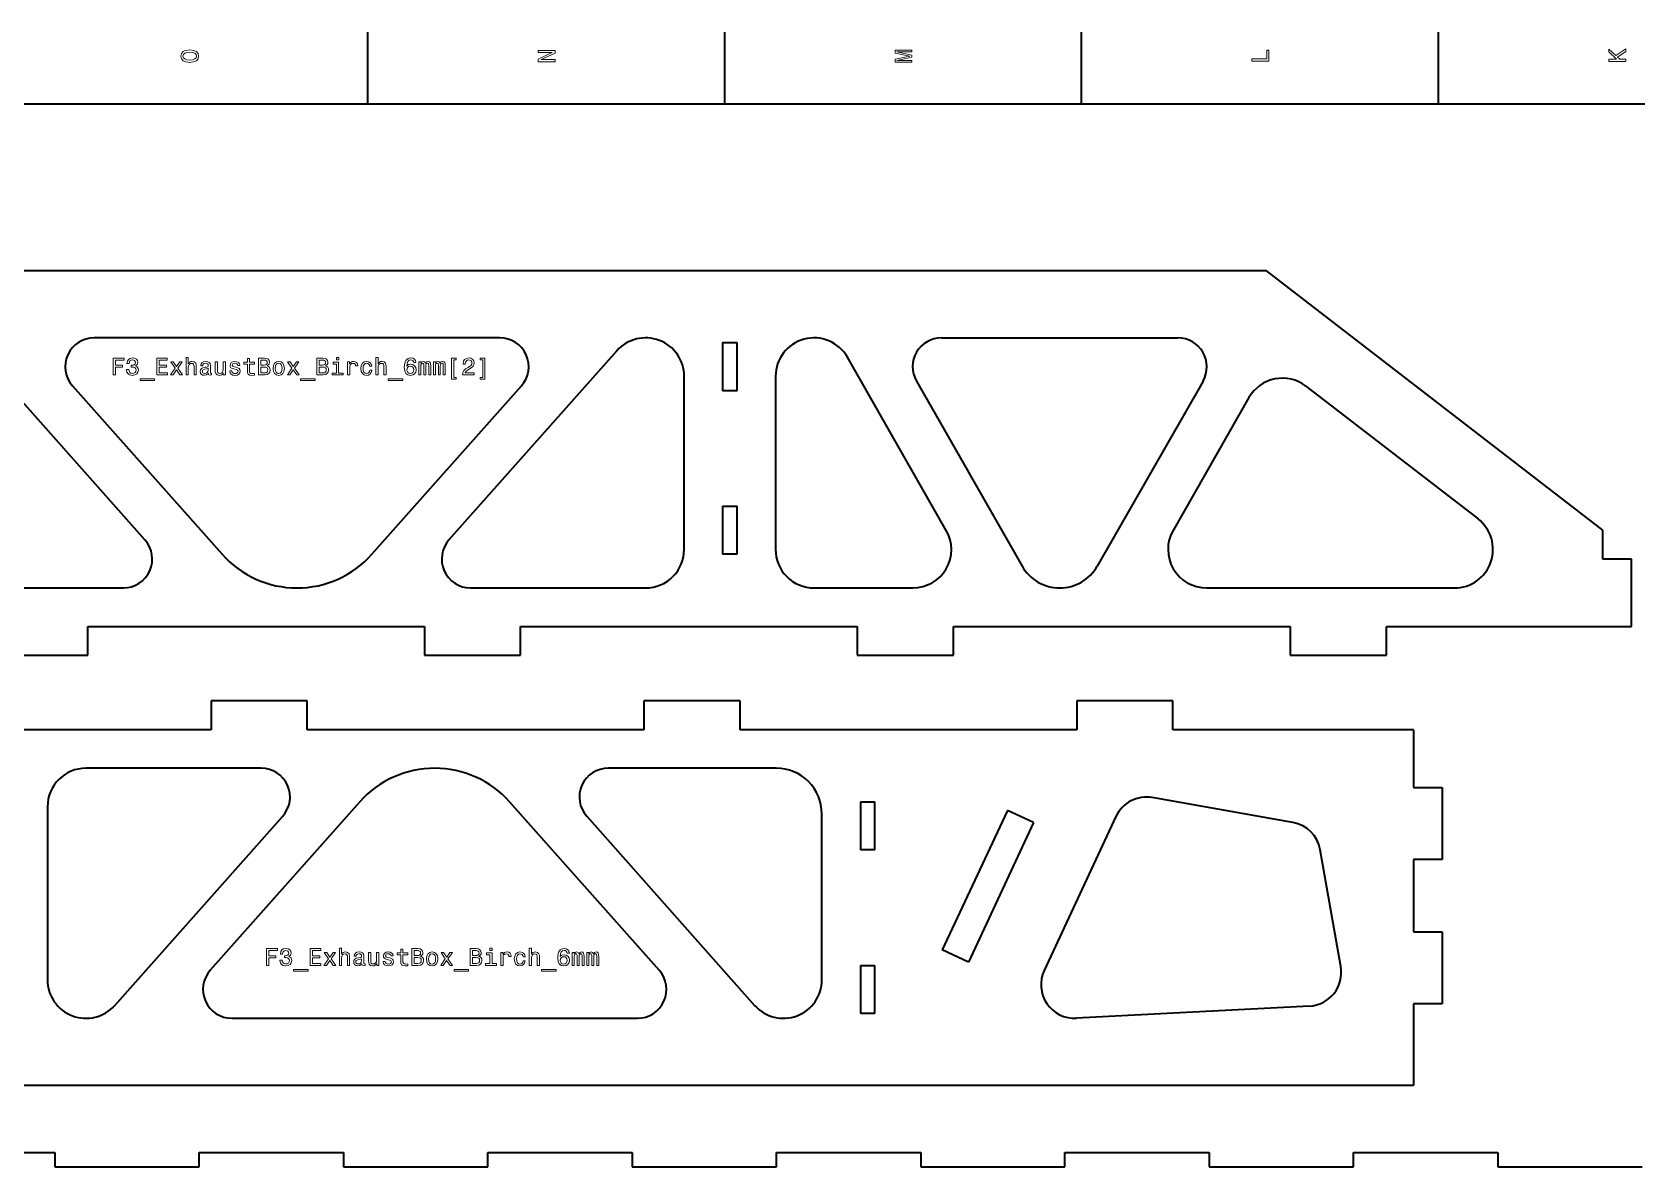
# Model space of a CAD drawing. Extents: x 0 to 1400, y 0 to 600.
# Drawn here: x 259.2 to 592.9, y 359 to 595 of the extents above; entities that cross this region are included whole.
import ezdxf

# ---------------------------------------------------------------- set-up
doc = ezdxf.new("R2010")
doc.units = 0

msp = doc.modelspace()

# ---------------------------------------------------------------- linework, layer by layer
at = {"color": 7, "lineweight": 35}
for p, q in [((329, 580), (329, 595)), ((403.200012, 580), (403.200012, 595)), ((477.399994, 580), (477.399994, 595)), ((551.599976, 580), (551.599976, 595)), ((1380, 580), (20, 580)), ((110.770271, 545.422302), (515.770264, 545.422302)), ((585.770264, 491.422302), (515.770264, 545.422302)), ((356.450928, 531.422302), (272.08963, 531.422302)), ((448.266327, 531.422302), (497.438385, 531.422302)), ((282.671692, 489.406006), (247.752472, 528.733887)), ((380.788055, 528.733887), (345.868835, 489.406006)), ((402.770264, 530.422302), (405.770264, 530.422302)), ((402.770264, 530.422302), (402.770264, 520.422302)), ((405.770264, 520.422302), (405.770264, 530.422302)), ((449.277283, 491.389771), (428.717133, 527.389771)), ((267.602966, 521.438599), (298.693909, 486.422302)), ((329.846649, 486.422302), (360.937592, 521.438599)), ((394.770264, 487.422302), (394.770264, 523.422302)), ((413.770264, 523.422302), (413.770264, 487.422302)), ((443.056152, 522.446716), (465.037109, 483.958893)), ((502.64856, 522.446716), (480.667603, 483.958893)), ((524.030396, 521.368591), (559.82373, 493.756561)), ((405.770264, 520.422302), (402.770264, 520.422302)), ((512.197083, 519.00177), (496.427429, 491.389771)), ((402.770264, 496.422302), (405.770264, 496.422302)), ((402.770264, 496.422302), (402.770264, 486.422302)), ((405.770264, 486.422302), (405.770264, 496.422302)), ((585.770264, 485.422302), (585.770264, 491.422302)), ((405.770264, 486.422302), (402.770264, 486.422302)), ((591.770264, 485.422302), (585.770264, 485.422302)), ((591.770264, 471.422302), (591.770264, 485.422302)), ((243.270264, 479.422302), (278.185028, 479.422302)), ((350.355499, 479.422302), (386.770264, 479.422302)), ((421.770264, 479.422302), (442.330383, 479.422302)), ((503.374329, 479.422302), (554.937317, 479.422302)), ((270.770264, 465.422302), (270.770264, 471.422302)), ((270.770264, 471.422302), (340.770264, 471.422302)), ((340.770264, 471.422302), (340.770264, 465.422302)), ((360.770264, 465.422302), (360.770264, 471.422302)), ((360.770264, 471.422302), (430.770264, 471.422302)), ((430.770264, 471.422302), (430.770264, 465.422302)), ((450.770264, 465.422302), (450.770264, 471.422302)), ((450.770264, 471.422302), (520.770264, 471.422302)), ((520.770264, 471.422302), (520.770264, 465.422302)), ((540.770264, 465.422302), (540.770264, 471.422302)), ((540.770264, 471.422302), (591.770264, 471.422302)), ((250.770264, 465.422302), (270.770264, 465.422302)), ((340.770264, 465.422302), (360.770264, 465.422302)), ((430.770264, 465.422302), (450.770264, 465.422302)), ((520.770264, 465.422302), (540.770264, 465.422302)), ((316.406372, 455.928772), (296.406372, 455.928772)), ((296.406372, 455.928772), (296.406372, 449.928772)), ((316.406372, 449.928772), (316.406372, 455.928772)), ((406.406372, 455.928772), (386.406372, 455.928772)), ((386.406372, 455.928772), (386.406372, 449.928772)), ((406.406372, 449.928772), (406.406372, 455.928772)), ((496.406372, 455.928772), (476.406372, 455.928772)), ((476.406372, 455.928772), (476.406372, 449.928772)), ((496.406372, 449.928772), (496.406372, 455.928772)), ((296.406372, 449.928772), (226.406372, 449.928772)), ((386.406372, 449.928772), (316.406372, 449.928772)), ((476.406372, 449.928772), (406.406372, 449.928772)), ((546.406372, 449.928772), (496.406372, 449.928772)), ((546.406372, 449.928772), (546.406372, 437.928772)), ((306.821136, 441.928772), (270.406372, 441.928772)), ((413.906372, 441.928772), (378.991608, 441.928772)), ((546.406372, 437.928772), (552.406372, 437.928772)), ((552.406372, 437.928772), (552.406372, 422.928772)), ((262.406372, 433.928772), (262.406372, 397.928772)), ((327.330017, 434.928772), (296.239044, 399.912476)), ((389.573669, 399.912476), (358.482727, 434.928772)), ((431.406372, 434.928772), (431.406372, 424.928772)), ((431.406372, 434.928772), (434.406372, 434.928772)), ((434.406372, 424.928772), (434.406372, 434.928772)), ((521.335938, 430.667999), (492.10376, 435.822418)), ((276.38858, 392.617157), (311.3078, 431.945068)), ((374.504944, 431.945068), (409.424164, 392.617157)), ((423.406372, 397.928772), (423.406372, 432.428772)), ((461.967651, 433.162079), (448.443878, 404.160217)), ((467.405518, 430.626373), (453.881714, 401.624512)), ((467.405518, 430.626373), (461.967651, 433.162079)), ((484.544067, 431.887085), (469.622223, 399.887085)), ((434.406372, 424.928772), (431.406372, 424.928772)), ((531.300049, 400.682953), (527.014038, 424.989899)), ((546.406372, 422.928772), (546.406372, 407.928772)), ((552.406372, 422.928772), (546.406372, 422.928772)), ((546.406372, 407.928772), (552.406372, 407.928772)), ((552.406372, 407.928772), (552.406372, 392.928772)), ((453.881714, 401.624512), (448.443878, 404.160217)), ((431.406372, 400.928772), (431.406372, 390.928772)), ((431.406372, 400.928772), (434.406372, 400.928772)), ((434.406372, 390.928772), (434.406372, 400.928772)), ((434.406372, 390.928772), (431.406372, 390.928772)), ((524.772705, 392.47699), (476.332733, 389.938354)), ((546.406372, 392.928772), (546.406372, 375.928772)), ((552.406372, 392.928772), (546.406372, 392.928772)), ((300.725708, 389.928772), (385.087036, 389.928772)), ((546.406372, 375.928772), (141.406372, 375.928772)), ((233.951096, 362.027924), (263.951111, 362.027924)), ((263.951111, 362.027924), (263.951111, 359.027924)), ((293.951111, 362.027924), (323.951111, 362.027924)), ((293.951111, 359.027924), (293.951111, 362.027924)), ((323.951111, 362.027924), (323.951111, 359.027924)), ((353.951111, 362.027924), (383.951111, 362.027924)), ((353.951111, 359.027924), (353.951111, 362.027924)), ((383.951111, 362.027924), (383.951111, 359.027924)), ((413.951111, 362.027924), (443.951111, 362.027924)), ((413.951111, 359.027924), (413.951111, 362.027924)), ((443.951111, 362.027924), (443.951111, 359.027924)), ((473.951111, 362.027924), (503.951111, 362.027924)), ((473.951111, 359.027924), (473.951111, 362.027924)), ((503.951111, 362.027924), (503.951111, 359.027924)), ((533.951111, 362.027924), (563.951111, 362.027924)), ((533.951111, 359.027924), (533.951111, 362.027924)), ((563.951111, 362.027924), (563.951111, 359.027924)), ((263.951111, 359.027924), (293.951111, 359.027924)), ((323.951111, 359.027924), (353.951111, 359.027924)), ((383.951111, 359.027924), (413.951111, 359.027924)), ((443.951111, 359.027924), (473.951111, 359.027924)), ((503.951111, 359.027924), (533.951111, 359.027924)), ((563.951111, 359.027924), (593.951111, 359.027924))]:
    msp.add_line(p, q, dxfattribs=at)
at = {"color": 7, "lineweight": 13}
for points in [[(291.983215, 588.703918), (292.769958, 588.794678), (293.349945, 589.056946), (293.708008, 589.465454), (293.829041, 590), (293.708008, 590.529541), (293.349945, 590.943115), (292.769958, 591.200317), (291.983215, 591.296143), (291.201508, 591.200317), (290.883789, 591.089355), (290.621552, 590.943115), (290.263489, 590.529541), (290.172699, 590.277405), (290.13739, 590), (290.263489, 589.460388), (290.616486, 589.05188), (291.196472, 588.794678)], [(291.983215, 589.188049), (291.372986, 589.24353), (290.924133, 589.409973), (290.651794, 589.667175), (290.555969, 590), (290.651794, 590.32782), (290.929169, 590.585022), (291.378021, 590.751465), (291.983215, 590.811951), (292.593445, 590.751465), (293.042297, 590.585022), (293.314636, 590.32782), (293.405396, 590), (293.314636, 589.667175), (293.042297, 589.409973), (292.59848, 589.24353)], [(367.933228, 588.850159), (367.933228, 589.268738), (365.063629, 589.268738), (367.933228, 590.610229), (367.933228, 591.149841), (364.433228, 591.149841), (364.433228, 590.726257), (367.302826, 590.726257), (364.433228, 589.399841), (364.433228, 588.850159)], [(442.133209, 588.739197), (442.133209, 589.127502), (438.955963, 589.127502), (442.133209, 589.783142), (442.133209, 590.216858), (438.955963, 590.867432), (442.133209, 590.867432), (442.133209, 591.260803), (438.633209, 591.260803), (438.633209, 590.645569), (441.719666, 590), (438.633209, 589.359497), (438.633209, 588.739197)], [(516.333191, 588.976257), (516.333191, 591.225525), (515.909546, 591.225525), (515.909546, 589.440186), (512.833191, 589.440186), (512.833191, 588.976257)], [(590.533203, 588.90564), (590.533203, 589.369629), (589.287537, 589.369629), (588.84375, 589.783142), (590.533203, 590.958191), (590.533203, 591.523071), (588.505798, 590.110962), (587.033203, 591.482727), (587.033203, 590.867432), (588.6521, 589.369629), (587.033203, 589.369629), (587.033203, 588.90564)], [(276.051086, 523.714722), (276.520081, 523.714722), (276.520081, 525.323486), (277.992706, 525.323486), (277.992706, 525.742126), (276.520081, 525.742126), (276.520081, 526.791077), (278.330627, 526.791077), (278.330627, 527.214722), (276.051086, 527.214722)], [(278.850067, 524.814148), (278.850067, 524.77887), (278.930756, 524.294678), (279.167786, 523.93158), (279.540985, 523.699585), (280.035217, 523.613831), (280.559723, 523.699585), (280.953094, 523.921509), (281.205261, 524.274536), (281.296021, 524.728394), (281.255676, 525.02594), (281.144745, 525.268005), (280.963165, 525.454651), (280.7211, 525.59082), (281.04892, 525.863159), (281.164917, 526.296875), (281.089264, 526.690247), (280.872406, 526.987793), (280.519379, 527.174377), (280.035217, 527.239929), (279.581329, 527.159241), (279.233337, 526.937317), (279.006409, 526.58429), (278.930756, 526.115295), (278.930756, 526.080017), (279.379608, 526.080017), (279.419952, 526.402771), (279.551086, 526.634766), (279.762878, 526.77594), (280.060455, 526.826416), (280.322693, 526.786072), (280.514343, 526.680115), (280.630341, 526.508667), (280.67572, 526.276672), (280.630341, 526.029541), (280.509277, 525.863159), (280.297485, 525.762268), (280.01001, 525.731995), (279.813324, 525.737061), (279.813324, 525.338623), (280.060455, 525.348755), (280.378174, 525.303345), (280.615204, 525.182312), (280.756409, 524.985596), (280.806824, 524.728394), (280.751373, 524.435913), (280.605103, 524.219055), (280.373108, 524.082886), (280.065491, 524.037476), (279.747772, 524.087891), (279.515778, 524.239197), (279.369507, 524.481262), (279.314056, 524.814148)], [(285.133942, 523.714722), (287.352936, 523.714722), (287.352936, 524.138367), (285.5979, 524.138367), (285.5979, 525.323486), (287.161316, 525.323486), (287.161316, 525.742126), (285.5979, 525.742126), (285.5979, 526.791077), (287.312592, 526.791077), (287.312592, 527.214722), (285.133942, 527.214722)], [(291.2211, 523.714722), (291.664917, 523.714722), (291.664917, 525.278137), (291.710297, 525.636169), (291.856537, 525.898438), (292.083496, 526.059814), (292.386078, 526.120361), (292.628174, 526.069885), (292.779449, 525.933716), (292.855103, 525.706787), (292.88031, 525.404175), (292.88031, 523.714722), (293.324127, 523.714722), (293.324127, 525.494995), (293.303955, 525.853027), (293.213165, 526.150574), (292.915619, 526.422913), (292.45166, 526.518738), (292.199493, 526.483459), (291.982635, 526.387634), (291.801086, 526.236328), (291.664917, 526.029541), (291.664917, 527.335754), (291.2211, 527.335754)], [(308.075562, 525.605957), (308.428589, 525.898438), (308.519379, 526.095154), (308.549622, 526.337219), (308.48407, 526.715454), (308.287384, 526.987793), (307.969666, 527.154175), (307.525848, 527.214722), (306.280182, 527.214722), (306.280182, 523.714722), (307.596466, 523.714722), (308.065491, 523.785339), (308.413452, 523.992126), (308.63031, 524.319885), (308.705963, 524.763733), (308.660583, 525.061279), (308.539551, 525.308411), (308.342865, 525.489929)], [(320.219666, 525.605957), (320.572693, 525.898438), (320.663452, 526.095154), (320.693726, 526.337219), (320.628174, 526.715454), (320.431458, 526.987793), (320.113739, 527.154175), (319.669952, 527.214722), (318.424255, 527.214722), (318.424255, 523.714722), (319.74054, 523.714722), (320.209564, 523.785339), (320.557556, 523.992126), (320.774414, 524.319885), (320.850067, 524.763733), (320.804688, 525.061279), (320.683624, 525.308411), (320.486938, 525.489929)], [(322.953094, 527.335754), (322.48407, 527.335754), (322.48407, 526.831421), (322.953094, 526.831421)], [(330.689392, 523.714722), (331.133209, 523.714722), (331.133209, 525.278137), (331.178589, 525.636169), (331.324829, 525.898438), (331.551788, 526.059814), (331.85437, 526.120361), (332.096466, 526.069885), (332.247742, 525.933716), (332.323395, 525.706787), (332.348633, 525.404175), (332.348633, 523.714722), (332.792419, 523.714722), (332.792419, 525.494995), (332.772247, 525.853027), (332.681458, 526.150574), (332.383911, 526.422913), (331.919952, 526.518738), (331.667786, 526.483459), (331.450928, 526.387634), (331.269379, 526.236328), (331.133209, 526.029541), (331.133209, 527.335754), (330.689392, 527.335754)], [(339.015747, 526.271667), (338.919952, 526.680115), (338.698029, 526.982727), (338.355103, 527.174377), (337.911285, 527.239929), (337.613739, 527.204651), (337.356537, 527.108826), (337.129608, 526.952454), (336.937958, 526.730591), (336.786652, 526.453186), (336.67572, 526.115295), (336.605103, 525.716858), (336.58493, 525.268005), (336.665619, 524.55188), (336.91272, 524.032471), (337.311157, 523.719788), (337.855835, 523.613831), (338.345001, 523.704651), (338.718201, 523.94165), (338.960297, 524.31488), (339.046021, 524.78894), (338.960297, 525.268005), (338.728302, 525.636169), (338.370239, 525.868164), (337.926422, 525.948853), (337.447327, 525.848022), (337.089233, 525.560547), (337.164886, 526.115295), (337.326294, 526.513733), (337.573395, 526.750732), (337.916351, 526.831421), (338.168488, 526.791077), (338.360138, 526.685181), (338.486237, 526.508667), (338.551788, 526.271667)], [(346.863037, 523.165039), (346.863037, 526.876831), (347.402649, 526.876831), (347.402649, 527.214722), (346.41922, 527.214722), (346.41922, 522.827087), (347.402649, 522.827087), (347.402649, 523.165039)], [(348.718933, 523.714722), (351.124573, 523.714722), (351.124573, 524.148438), (349.223267, 524.148438), (349.329163, 524.385498), (349.510742, 524.582153), (350.070526, 524.940247), (350.368073, 525.091553), (350.700928, 525.308411), (350.937958, 525.560547), (351.074127, 525.858093), (351.124573, 526.195984), (351.038818, 526.619629), (350.801788, 526.952454), (350.43866, 527.164307), (349.969666, 527.239929), (349.485504, 527.154175), (349.117371, 526.917175), (348.88031, 526.53894), (348.799622, 526.039673), (348.799622, 525.969055), (349.258545, 525.969055), (349.258545, 526.009399), (349.303955, 526.352356), (349.440125, 526.604492), (349.656982, 526.765869), (349.944458, 526.82135), (350.236938, 526.770935), (350.453796, 526.644836), (350.595032, 526.448181), (350.645447, 526.20105), (350.610138, 525.969055), (350.514343, 525.772339), (350.352936, 525.600891), (350.131042, 525.449585), (349.833496, 525.288208), (349.339264, 524.975525), (348.991272, 524.6427), (348.784485, 524.239197), (348.718933, 523.729858)], [(352.914917, 523.165039), (352.375275, 523.165039), (352.375275, 522.827087), (353.358704, 522.827087), (353.358704, 527.214722), (352.375275, 527.214722), (352.375275, 526.876831), (352.914917, 526.876831)], [(288.507843, 523.714722), (289.203827, 524.768738), (289.919952, 523.714722), (290.454529, 523.714722), (289.486237, 525.111694), (290.399048, 526.422913), (289.884644, 526.422913), (289.223999, 525.439514), (288.563324, 526.422913), (288.038818, 526.422913), (288.936523, 525.106628), (287.988403, 523.714722)], [(295.865906, 524.067749), (295.865906, 524.052612), (295.891144, 523.881165), (295.966797, 523.760132), (296.284515, 523.664307), (296.531616, 523.704651), (296.531616, 524.047546), (296.42572, 524.032471), (296.284515, 524.098022), (296.259277, 524.299744), (296.259277, 525.701782), (296.198761, 526.059814), (296.022247, 526.312012), (295.71463, 526.463257), (295.280914, 526.518738), (294.857269, 526.458252), (294.544586, 526.286743), (294.3479, 526.01947), (294.282349, 525.666443), (294.282349, 525.636169), (294.680756, 525.636169), (294.716064, 525.848022), (294.827026, 525.999329), (295.008575, 526.090088), (295.265778, 526.125366), (295.512878, 526.100159), (295.689392, 526.024536), (295.795319, 525.893372), (295.830627, 525.711853), (295.810455, 525.5), (295.729736, 525.394104), (295.528015, 525.343689), (295.14978, 525.303345), (294.716064, 525.212585), (294.408417, 525.051147), (294.226868, 524.799011), (294.171387, 524.425842), (294.221832, 524.092957), (294.378174, 523.845825), (294.63031, 523.689514), (294.978302, 523.634033), (295.447327, 523.739929)], [(295.815491, 524.662842), (295.754974, 524.400574), (295.593567, 524.198853), (295.351501, 524.067749), (295.053955, 524.022339), (294.862305, 524.047546), (294.726135, 524.128296), (294.640411, 524.26947), (294.615204, 524.466187), (294.635376, 524.6427), (294.716064, 524.768738), (295.038818, 524.909973), (295.447327, 524.970459), (295.815491, 525.091553)], [(299.381042, 526.422913), (298.937256, 526.422913), (298.937256, 524.859558), (298.88681, 524.496399), (298.74057, 524.234192), (298.513611, 524.072815), (298.216064, 524.022339), (297.979034, 524.062683), (297.827728, 524.183716), (297.742004, 524.390503), (297.721832, 524.683044), (297.721832, 526.422913), (297.278015, 526.422913), (297.278015, 524.6427), (297.293152, 524.284607), (297.388977, 523.987061), (297.681488, 523.714722), (298.150513, 523.618896), (298.402649, 523.654175), (298.619507, 523.744995), (298.806122, 523.901306), (298.957428, 524.128296), (298.957428, 523.714722), (299.381042, 523.714722)], [(301.655548, 525.293274), (301.226868, 525.394104), (300.909149, 525.510132), (300.803223, 525.747131), (300.833496, 525.913574), (300.939392, 526.034607), (301.11087, 526.110229), (301.358002, 526.140503), (301.595032, 526.110229), (301.781616, 526.01947), (301.902649, 525.883301), (301.953094, 525.701782), (302.38681, 525.701782), (302.38681, 525.711853), (302.311157, 526.039673), (302.104401, 526.296875), (301.781616, 526.458252), (301.358002, 526.518738), (300.929321, 526.458252), (300.616638, 526.291809), (300.419952, 526.044678), (300.359436, 525.731995), (300.404816, 525.429443), (300.546021, 525.21759), (300.778015, 525.066284), (301.115906, 524.960388), (301.610168, 524.839355), (301.91275, 524.713257), (301.993439, 524.612427), (302.023712, 524.461121), (301.978302, 524.274536), (301.857269, 524.133301), (301.660583, 524.042542), (301.398346, 524.012268), (301.120972, 524.042542), (300.91922, 524.148438), (300.783051, 524.319885), (300.7276, 524.556946), (300.29892, 524.556946), (300.369507, 524.153503), (300.576294, 523.860962), (300.904114, 523.684448), (301.358002, 523.618896), (301.832062, 523.684448), (302.180054, 523.860962), (302.391846, 524.143372), (302.467499, 524.511536), (302.412018, 524.829285), (302.255676, 525.046143), (301.998474, 525.187317)], [(303.960297, 525.953918), (303.960297, 524.59729), (303.99057, 524.158508), (304.131775, 523.855957), (304.414185, 523.679443), (304.89328, 523.618896), (305.417786, 523.644104), (305.417786, 524.027405), (305.034515, 523.997131), (304.686523, 524.037476), (304.499908, 524.163574), (304.41922, 524.375366), (304.404114, 524.672913), (304.404114, 525.953918), (305.417786, 525.953918), (305.417786, 526.332153), (304.404114, 526.332153), (304.404114, 527.123962), (303.960297, 527.123962), (303.960297, 526.332153), (303.193726, 526.332153), (303.193726, 525.953918)], [(307.430023, 525.762268), (306.744171, 525.762268), (306.744171, 526.796143), (307.470398, 526.796143), (307.742706, 526.765869), (307.934357, 526.67511), (308.050354, 526.518738), (308.090698, 526.286743), (308.045319, 526.05481), (307.924286, 525.893372), (307.717499, 525.792542)], [(307.540985, 524.133301), (306.744171, 524.133301), (306.744171, 525.338623), (307.495605, 525.338623), (307.813324, 525.303345), (308.040283, 525.197449), (308.176422, 525.015869), (308.221832, 524.753601), (308.176422, 524.476257), (308.050354, 524.284607), (307.838531, 524.16864)], [(309.306122, 525.066284), (309.38681, 524.45105), (309.618805, 523.997131), (309.986938, 523.714722), (310.481201, 523.618896), (310.970398, 523.714722), (311.338531, 523.992126), (311.570526, 524.445984), (311.65625, 525.066284), (311.570526, 525.68158), (311.338531, 526.140503), (310.970398, 526.417908), (310.481201, 526.518738), (309.986938, 526.417908), (309.618805, 526.135498), (309.38681, 525.68158)], [(309.76001, 525.07135), (309.805389, 525.525269), (309.946594, 525.853027), (310.173553, 526.05481), (310.481201, 526.125366), (310.783783, 526.05481), (311.010742, 525.858093), (311.151947, 525.525269), (311.202362, 525.07135), (311.151947, 524.612427), (311.010742, 524.279541), (310.783783, 524.07782), (310.481201, 524.012268), (310.173553, 524.07782), (309.946594, 524.279541), (309.805389, 524.612427)], [(312.796021, 523.714722), (313.492004, 524.768738), (314.20813, 523.714722), (314.742706, 523.714722), (313.774414, 525.111694), (314.687256, 526.422913), (314.172821, 526.422913), (313.512177, 525.439514), (312.851501, 526.422913), (312.326996, 526.422913), (313.224701, 525.106628), (312.276581, 523.714722)], [(319.574127, 525.762268), (318.888245, 525.762268), (318.888245, 526.796143), (319.614471, 526.796143), (319.88681, 526.765869), (320.078461, 526.67511), (320.194458, 526.518738), (320.234802, 526.286743), (320.189392, 526.05481), (320.068359, 525.893372), (319.861572, 525.792542)], [(319.685089, 524.133301), (318.888245, 524.133301), (318.888245, 525.338623), (319.639679, 525.338623), (319.957397, 525.303345), (320.184357, 525.197449), (320.320526, 525.015869), (320.365906, 524.753601), (320.320526, 524.476257), (320.194458, 524.284607), (319.982635, 524.16864)], [(322.937958, 524.087891), (322.937958, 526.332153), (321.798187, 526.332153), (321.798187, 525.953918), (322.494141, 525.953918), (322.494141, 524.087891), (321.586365, 524.087891), (321.586365, 523.714722), (323.855835, 523.714722), (323.855835, 524.087891)], [(324.783783, 523.714722), (325.22757, 523.714722), (325.22757, 525.263), (325.27298, 525.636169), (325.409149, 525.903503), (325.631042, 526.06488), (325.928589, 526.120361), (326.150482, 526.085022), (326.316925, 525.984192), (326.417786, 525.812683), (326.453094, 525.580688), (326.901917, 525.580688), (326.841431, 525.989197), (326.674988, 526.281738), (326.397614, 526.458252), (326.019379, 526.518738), (325.762177, 526.478394), (325.540253, 526.377563), (325.343567, 526.206055), (325.187225, 525.97406), (325.187225, 526.422913), (324.783783, 526.422913)], [(329.378174, 525.525269), (329.816925, 525.525269), (329.726135, 525.928711), (329.509277, 526.246399), (329.171387, 526.443115), (328.732635, 526.518738), (328.248474, 526.417908), (327.88031, 526.135498), (327.648315, 525.676514), (327.567627, 525.061279), (327.64328, 524.45105), (327.870239, 523.997131), (328.228302, 523.714722), (328.717499, 523.618896), (329.151215, 523.694519), (329.489105, 523.906372), (329.7211, 524.239197), (329.82196, 524.683044), (329.398315, 524.683044), (329.322693, 524.400574), (329.181458, 524.188782), (328.979736, 524.057678), (328.732635, 524.017334), (328.424988, 524.082886), (328.203094, 524.284607), (328.066925, 524.612427), (328.021545, 525.076416), (328.066925, 525.530273), (328.20813, 525.858093), (328.435059, 526.059814), (328.732635, 526.130432), (328.994873, 526.085022), (329.191559, 525.969055), (329.322693, 525.777405)], [(338.556824, 524.783875), (338.501343, 524.466187), (338.360138, 524.22406), (338.133209, 524.062683), (337.850769, 524.012268), (337.553223, 524.062683), (337.326294, 524.219055), (337.180023, 524.461121), (337.134644, 524.77887), (337.185059, 525.091553), (337.326294, 525.328552), (337.558258, 525.479858), (337.870941, 525.535339), (338.14328, 525.479858), (338.360138, 525.333618), (338.501343, 525.096558)], [(339.620941, 523.714722), (340.029449, 523.714722), (340.029449, 525.525269), (340.054657, 525.797546), (340.13031, 525.994263), (340.246307, 526.110229), (340.397614, 526.15564), (340.518646, 526.115295), (340.599335, 526.014404), (340.639679, 525.842957), (340.654816, 525.616028), (340.654816, 523.714722), (341.038086, 523.714722), (341.038086, 525.525269), (341.063293, 525.792542), (341.138977, 525.989197), (341.26001, 526.110229), (341.411285, 526.15564), (341.532349, 526.115295), (341.613037, 526.014404), (341.663452, 525.616028), (341.663452, 523.714722), (342.07196, 523.714722), (342.07196, 525.585754), (342.046753, 525.97406), (341.966064, 526.271667), (341.804657, 526.453186), (341.542419, 526.518738), (341.234772, 526.417908), (340.997742, 526.125366), (340.811157, 526.412842), (340.498474, 526.518738), (340.210999, 526.417908), (340.014313, 526.135498), (340.014313, 526.422913), (339.620941, 526.422913)], [(342.656982, 523.714722), (343.065491, 523.714722), (343.065491, 525.525269), (343.090698, 525.797546), (343.166321, 525.994263), (343.282349, 526.110229), (343.433624, 526.15564), (343.554657, 526.115295), (343.635376, 526.014404), (343.67572, 525.842957), (343.690826, 525.616028), (343.690826, 523.714722), (344.074127, 523.714722), (344.074127, 525.525269), (344.099335, 525.792542), (344.174988, 525.989197), (344.296021, 526.110229), (344.447327, 526.15564), (344.568359, 526.115295), (344.649048, 526.014404), (344.699463, 525.616028), (344.699463, 523.714722), (345.107971, 523.714722), (345.107971, 525.585754), (345.082764, 525.97406), (345.002075, 526.271667), (344.840698, 526.453186), (344.57843, 526.518738), (344.270813, 526.417908), (344.033783, 526.125366), (343.847168, 526.412842), (343.534485, 526.518738), (343.24704, 526.417908), (343.050354, 526.135498), (343.050354, 526.422913), (342.656982, 526.422913)], [(281.638977, 522.877563), (281.638977, 522.524536), (284.674988, 522.524536), (284.674988, 522.877563)], [(315.035217, 522.877563), (315.035217, 522.524536), (318.071228, 522.524536), (318.071228, 522.877563)], [(333.251343, 522.877563), (333.251343, 522.524536), (336.287384, 522.524536), (336.287384, 522.877563)], [(307.940308, 400.91745), (308.409302, 400.91745), (308.409302, 402.526245), (309.881927, 402.526245), (309.881927, 402.944824), (308.409302, 402.944824), (308.409302, 403.993805), (310.219849, 403.993805), (310.219849, 404.41745), (307.940308, 404.41745)], [(310.739288, 402.016876), (310.739288, 401.981567), (310.819977, 401.497406), (311.057007, 401.134308), (311.430206, 400.902313), (311.924438, 400.816589), (312.448944, 400.902313), (312.842316, 401.124237), (313.094482, 401.477234), (313.185242, 401.931152), (313.144897, 402.228699), (313.033966, 402.470764), (312.852386, 402.657349), (312.610321, 402.793518), (312.938141, 403.065857), (313.054138, 403.499573), (312.978485, 403.892944), (312.761627, 404.190491), (312.4086, 404.377106), (311.924438, 404.442657), (311.470551, 404.361969), (311.122559, 404.140076), (310.89563, 403.787048), (310.819977, 403.318024), (310.819977, 403.282715), (311.268829, 403.282715), (311.309174, 403.605499), (311.440308, 403.837463), (311.6521, 403.978699), (311.949677, 404.029114), (312.211914, 403.98877), (312.403564, 403.882874), (312.519562, 403.711395), (312.564941, 403.479401), (312.519562, 403.2323), (312.398499, 403.065857), (312.186707, 402.964996), (311.899231, 402.934753), (311.702545, 402.939789), (311.702545, 402.541382), (311.949677, 402.551453), (312.267395, 402.506073), (312.504425, 402.38504), (312.64563, 402.188354), (312.696045, 401.931152), (312.640594, 401.638641), (312.494324, 401.421783), (312.262329, 401.285614), (311.954712, 401.240204), (311.636993, 401.290649), (311.404999, 401.441956), (311.258728, 401.684021), (311.203278, 402.016876)], [(317.023163, 400.91745), (319.242157, 400.91745), (319.242157, 401.341095), (317.487122, 401.341095), (317.487122, 402.526245), (319.050537, 402.526245), (319.050537, 402.944824), (317.487122, 402.944824), (317.487122, 403.993805), (319.201813, 403.993805), (319.201813, 404.41745), (317.023163, 404.41745)], [(323.110321, 400.91745), (323.554138, 400.91745), (323.554138, 402.480835), (323.599518, 402.838928), (323.745758, 403.101166), (323.972717, 403.262543), (324.275299, 403.323059), (324.517395, 403.272644), (324.668671, 403.136475), (324.744324, 402.909515), (324.769531, 402.606934), (324.769531, 400.91745), (325.213348, 400.91745), (325.213348, 402.697693), (325.193176, 403.055786), (325.102386, 403.353333), (324.80484, 403.625671), (324.340881, 403.721497), (324.088715, 403.686188), (323.871857, 403.590363), (323.690308, 403.439056), (323.554138, 403.2323), (323.554138, 404.538483), (323.110321, 404.538483)], [(335.849518, 403.156647), (335.849518, 401.800018), (335.879791, 401.361237), (336.020996, 401.058655), (336.303406, 400.882141), (336.782501, 400.821625), (337.307007, 400.846832), (337.307007, 401.230133), (336.923737, 401.19986), (336.575745, 401.240204), (336.38913, 401.366302), (336.308441, 401.578125), (336.293335, 401.875671), (336.293335, 403.156647), (337.307007, 403.156647), (337.307007, 403.534882), (336.293335, 403.534882), (336.293335, 404.32666), (335.849518, 404.32666), (335.849518, 403.534882), (335.082947, 403.534882), (335.082947, 403.156647)], [(339.964783, 402.808655), (340.31781, 403.101166), (340.4086, 403.297852), (340.438843, 403.539917), (340.373291, 403.918182), (340.176605, 404.190491), (339.858887, 404.356934), (339.41507, 404.41745), (338.169403, 404.41745), (338.169403, 400.91745), (339.485687, 400.91745), (339.954712, 400.988037), (340.302673, 401.194824), (340.519531, 401.522644), (340.595184, 401.966431), (340.549805, 402.263977), (340.428772, 402.511108), (340.232086, 402.692657)], [(339.319244, 402.964996), (338.633392, 402.964996), (338.633392, 403.998871), (339.359619, 403.998871), (339.631927, 403.968597), (339.823578, 403.877808), (339.939575, 403.721497), (339.979919, 403.489502), (339.93454, 403.257507), (339.813507, 403.09613), (339.60672, 402.99527)], [(352.108887, 402.808655), (352.461914, 403.101166), (352.552673, 403.297852), (352.582947, 403.539917), (352.517395, 403.918152), (352.320679, 404.190491), (352.00296, 404.356934), (351.559174, 404.41745), (350.313477, 404.41745), (350.313477, 400.91745), (351.629761, 400.91745), (352.098785, 400.988037), (352.446777, 401.194824), (352.663635, 401.522644), (352.739288, 401.966431), (352.693909, 402.263977), (352.572845, 402.511108), (352.37616, 402.692657)], [(351.463348, 402.964996), (350.777466, 402.964996), (350.777466, 403.998871), (351.503693, 403.998871), (351.776031, 403.968597), (351.967682, 403.877808), (352.083679, 403.721466), (352.124023, 403.489502), (352.078613, 403.257507), (351.957581, 403.09613), (351.750793, 402.99527)], [(354.842316, 404.538483), (354.373291, 404.538483), (354.373291, 404.034149), (354.842316, 404.034149)], [(362.578613, 400.91745), (363.02243, 400.91745), (363.02243, 402.480835), (363.06781, 402.838928), (363.21405, 403.101166), (363.44101, 403.262543), (363.743591, 403.323059), (363.985687, 403.272644), (364.136963, 403.136475), (364.212616, 402.909515), (364.237854, 402.606934), (364.237854, 400.91745), (364.681641, 400.91745), (364.681641, 402.697693), (364.661469, 403.055786), (364.570679, 403.353333), (364.273132, 403.625671), (363.809174, 403.721466), (363.557007, 403.686188), (363.340149, 403.590363), (363.1586, 403.439056), (363.02243, 403.2323), (363.02243, 404.538483), (362.578613, 404.538483)], [(370.904968, 403.474365), (370.809174, 403.882874), (370.58725, 404.185455), (370.244324, 404.377106), (369.800507, 404.442657), (369.50296, 404.407349), (369.245758, 404.311523), (369.018829, 404.155182), (368.827179, 403.933289), (368.675873, 403.655914), (368.564941, 403.318024), (368.494324, 402.919617), (368.474152, 402.470764), (368.55484, 401.754608), (368.801941, 401.235168), (369.200378, 400.922485), (369.745056, 400.816589), (370.234222, 400.907349), (370.607422, 401.144379), (370.849518, 401.517578), (370.935242, 401.991638), (370.849518, 402.470764), (370.617523, 402.838928), (370.25946, 403.070892), (369.815643, 403.151581), (369.336548, 403.05072), (368.978455, 402.763275), (369.054108, 403.318024), (369.215515, 403.716431), (369.462616, 403.953461), (369.805573, 404.034149), (370.057709, 403.993805), (370.249359, 403.887909), (370.375458, 403.711395), (370.44101, 403.474365)], [(320.397064, 400.91745), (321.093048, 401.971497), (321.809174, 400.91745), (322.34375, 400.91745), (321.375458, 402.314423), (322.288269, 403.625671), (321.773865, 403.625671), (321.11322, 402.642242), (320.452545, 403.625671), (319.92804, 403.625671), (320.825745, 402.309387), (319.877625, 400.91745)], [(327.755127, 401.270477), (327.755127, 401.255341), (327.780365, 401.083862), (327.856018, 400.96283), (328.173737, 400.867004), (328.420837, 400.907349), (328.420837, 401.250305), (328.314941, 401.235168), (328.173737, 401.30072), (328.148499, 401.502472), (328.148499, 402.90448), (328.087982, 403.262543), (327.911469, 403.514709), (327.603851, 403.666016), (327.170135, 403.721497), (326.74649, 403.66095), (326.433807, 403.489502), (326.237122, 403.222198), (326.17157, 402.869171), (326.17157, 402.838928), (326.569977, 402.838928), (326.605286, 403.05072), (326.716248, 403.202026), (326.897797, 403.292816), (327.154999, 403.328125), (327.4021, 403.302887), (327.578613, 403.227234), (327.68454, 403.09613), (327.719849, 402.914581), (327.699677, 402.702759), (327.618958, 402.596832), (327.417236, 402.546417), (327.039001, 402.506073), (326.605286, 402.415283), (326.297638, 402.253906), (326.116089, 402.00174), (326.060608, 401.62854), (326.111053, 401.295685), (326.267395, 401.048584), (326.519531, 400.892242), (326.867523, 400.836761), (327.336548, 400.942657)], [(327.704712, 401.86557), (327.644196, 401.603333), (327.482788, 401.401611), (327.240723, 401.270477), (326.943176, 401.225098), (326.751526, 401.250305), (326.615356, 401.330994), (326.529633, 401.472198), (326.504425, 401.668884), (326.524597, 401.845398), (326.605286, 401.971497), (326.92804, 402.112701), (327.336548, 402.173218), (327.704712, 402.29425)], [(331.270264, 403.625671), (330.826477, 403.625671), (330.826477, 402.062256), (330.776031, 401.699158), (330.629791, 401.43689), (330.402832, 401.275513), (330.105286, 401.225098), (329.868256, 401.265442), (329.716949, 401.386475), (329.631226, 401.593231), (329.611053, 401.885742), (329.611053, 403.625671), (329.167236, 403.625671), (329.167236, 401.845398), (329.182373, 401.487335), (329.278198, 401.189789), (329.570709, 400.91745), (330.039734, 400.821625), (330.29187, 400.856934), (330.508728, 400.947693), (330.695343, 401.104034), (330.846649, 401.330994), (330.846649, 400.91745), (331.270264, 400.91745)], [(333.544769, 402.495972), (333.116089, 402.596832), (332.79837, 402.71283), (332.692444, 402.94986), (332.722717, 403.116302), (332.828613, 403.237335), (333.000092, 403.312988), (333.247223, 403.343231), (333.484253, 403.312988), (333.670837, 403.222198), (333.79187, 403.086029), (333.842316, 402.90448), (334.276031, 402.90448), (334.276031, 402.914551), (334.200378, 403.242371), (333.993622, 403.499573), (333.670837, 403.66095), (333.247223, 403.721497), (332.818542, 403.66095), (332.505859, 403.494537), (332.309174, 403.247406), (332.248657, 402.934753), (332.294037, 402.632141), (332.435242, 402.420319), (332.667236, 402.269043), (333.005127, 402.163116), (333.49939, 402.042084), (333.801971, 401.916016), (333.88266, 401.815155), (333.912933, 401.663849), (333.867523, 401.477234), (333.74649, 401.336029), (333.549805, 401.24527), (333.287567, 401.214996), (333.010193, 401.24527), (332.808441, 401.351166), (332.672272, 401.522644), (332.616821, 401.759674), (332.188141, 401.759674), (332.258728, 401.356201), (332.465515, 401.06369), (332.793335, 400.887177), (333.247223, 400.821625), (333.721283, 400.887177), (334.069275, 401.06369), (334.281067, 401.34613), (334.35672, 401.714264), (334.301239, 402.032013), (334.144897, 402.248871), (333.887695, 402.390076)], [(339.430206, 401.336029), (338.633392, 401.336029), (338.633392, 402.541382), (339.384827, 402.541382), (339.702545, 402.506073), (339.929504, 402.400146), (340.065643, 402.218597), (340.111053, 401.95636), (340.065643, 401.678986), (339.939575, 401.487335), (339.727753, 401.371338)], [(341.195343, 402.269043), (341.276031, 401.653748), (341.508026, 401.19986), (341.87616, 400.91745), (342.370422, 400.821625), (342.859619, 400.91745), (343.227753, 401.194824), (343.459747, 401.648712), (343.545471, 402.269043), (343.459747, 402.884308), (343.227753, 403.343231), (342.859619, 403.620605), (342.370422, 403.721497), (341.87616, 403.620605), (341.508026, 403.338196), (341.276031, 402.884308)], [(341.649231, 402.274078), (341.694611, 402.727966), (341.835815, 403.055786), (342.062775, 403.257507), (342.370422, 403.328125), (342.673004, 403.257507), (342.899963, 403.060822), (343.041168, 402.727966), (343.091583, 402.274078), (343.041168, 401.815155), (342.899963, 401.4823), (342.673004, 401.280548), (342.370422, 401.214996), (342.062775, 401.280548), (341.835815, 401.4823), (341.694611, 401.815155)], [(344.685242, 400.91745), (345.381226, 401.971466), (346.097351, 400.91745), (346.631927, 400.91745), (345.663635, 402.314423), (346.576477, 403.625671), (346.062042, 403.625671), (345.401398, 402.642242), (344.740723, 403.625671), (344.216217, 403.625671), (345.113922, 402.309387), (344.165802, 400.91745)], [(351.57431, 401.336029), (350.777466, 401.336029), (350.777466, 402.541351), (351.5289, 402.541351), (351.846619, 402.506073), (352.073578, 402.400146), (352.209747, 402.218597), (352.255127, 401.95636), (352.209747, 401.678986), (352.083679, 401.487335), (351.871857, 401.371338)], [(354.827179, 401.290649), (354.827179, 403.534882), (353.687408, 403.534882), (353.687408, 403.156647), (354.383362, 403.156647), (354.383362, 401.290649), (353.475586, 401.290649), (353.475586, 400.91745), (355.745056, 400.91745), (355.745056, 401.290649)], [(356.673004, 400.91745), (357.116791, 400.91745), (357.116791, 402.465729), (357.162201, 402.838928), (357.29837, 403.106201), (357.520264, 403.267578), (357.81781, 403.323059), (358.039703, 403.28775), (358.206146, 403.18689), (358.307007, 403.015442), (358.342316, 402.783447), (358.791138, 402.783447), (358.730652, 403.191956), (358.564209, 403.484436), (358.286835, 403.66095), (357.9086, 403.721466), (357.651398, 403.681122), (357.429474, 403.580261), (357.232788, 403.408813), (357.076447, 403.176819), (357.076447, 403.625671), (356.673004, 403.625671)], [(361.267395, 402.727966), (361.706146, 402.727966), (361.615356, 403.131409), (361.398499, 403.449158), (361.060608, 403.645844), (360.621857, 403.721466), (360.137695, 403.620605), (359.769531, 403.338196), (359.537537, 402.879272), (359.456848, 402.263977), (359.532501, 401.653748), (359.75946, 401.19986), (360.117523, 400.91745), (360.60672, 400.821625), (361.040436, 400.897278), (361.378326, 401.1091), (361.610321, 401.441956), (361.711182, 401.885742), (361.287537, 401.885742), (361.211914, 401.603333), (361.070679, 401.39151), (360.868958, 401.260376), (360.621857, 401.220032), (360.314209, 401.285614), (360.092316, 401.487335), (359.956146, 401.815155), (359.910767, 402.279114), (359.956146, 402.733002), (360.097351, 403.060822), (360.32428, 403.262543), (360.621857, 403.33316), (360.884094, 403.28775), (361.08078, 403.171753), (361.211914, 402.980133)], [(370.446045, 401.986603), (370.390564, 401.668884), (370.249359, 401.426819), (370.02243, 401.265442), (369.73999, 401.214996), (369.442444, 401.265442), (369.215515, 401.421753), (369.069244, 401.663849), (369.023865, 401.981567), (369.07428, 402.29425), (369.215515, 402.531281), (369.447479, 402.682587), (369.760162, 402.738037), (370.032501, 402.682587), (370.249359, 402.536316), (370.390564, 402.299286)], [(371.510162, 400.91745), (371.918671, 400.91745), (371.918671, 402.727966), (371.943878, 403.000305), (372.019531, 403.196991), (372.135529, 403.312988), (372.286835, 403.358368), (372.407867, 403.318024), (372.488556, 403.217163), (372.5289, 403.045685), (372.544037, 402.818756), (372.544037, 400.91745), (372.927307, 400.91745), (372.927307, 402.727966), (372.952515, 402.995239), (373.028198, 403.191925), (373.149231, 403.312988), (373.300507, 403.358368), (373.42157, 403.318024), (373.502258, 403.217163), (373.552673, 402.818756), (373.552673, 400.91745), (373.961182, 400.91745), (373.961182, 402.788483), (373.935974, 403.176819), (373.855286, 403.474365), (373.693878, 403.655914), (373.431641, 403.721466), (373.123993, 403.620605), (372.886963, 403.328094), (372.700378, 403.61557), (372.387695, 403.721466), (372.10022, 403.620605), (371.903534, 403.338196), (371.903534, 403.625671), (371.510162, 403.625671)], [(374.546204, 400.91745), (374.954712, 400.91745), (374.954712, 402.727966), (374.979919, 403.000305), (375.055542, 403.196991), (375.17157, 403.312988), (375.322845, 403.358368), (375.443878, 403.318024), (375.524597, 403.217163), (375.564941, 403.045685), (375.580048, 402.818726), (375.580048, 400.91745), (375.963348, 400.91745), (375.963348, 402.727966), (375.988556, 402.995239), (376.064209, 403.191925), (376.185242, 403.312988), (376.336548, 403.358368), (376.457581, 403.318024), (376.538269, 403.217163), (376.588684, 402.818726), (376.588684, 400.91745), (376.997192, 400.91745), (376.997192, 402.788483), (376.971985, 403.176819), (376.891296, 403.474365), (376.729919, 403.655914), (376.467651, 403.721466), (376.160034, 403.620605), (375.923004, 403.328094), (375.736389, 403.61557), (375.423706, 403.721466), (375.136261, 403.620605), (374.939575, 403.338196), (374.939575, 403.625671), (374.546204, 403.625671)], [(313.528198, 400.080261), (313.528198, 399.727234), (316.564209, 399.727234), (316.564209, 400.080261)], [(346.924438, 400.080261), (346.924438, 399.727234), (349.960449, 399.727234), (349.960449, 400.080261)], [(365.140564, 400.080261), (365.140564, 399.727234), (368.176605, 399.727234), (368.176605, 400.080261)]]:
    msp.add_lwpolyline(points, close=True, dxfattribs=at)
at = {"color": 7, "lineweight": 35}
for centre, radius, start, end in [((272.08963, 525.422302), 6, 90.000003, 221.601844), ((356.450928, 525.422302), 6, 318.398158, 90.000003), ((386.770264, 523.422302), 8, 0, 138.398156), ((421.770264, 523.422302), 8, 29.731329, 180.000005), ((448.266327, 525.422302), 6, 90.000003, 209.73133), ((497.438385, 525.422302), 6, 330.268671, 90.000003), ((519.143982, 515.034302), 8, 52.352382, 150.26867), ((442.330383, 487.422302), 8, 269.999997, 29.731329), ((503.374329, 487.422302), 8, 150.26867, 269.999997), ((554.937317, 487.422302), 8, 269.999997, 52.352382), ((278.185028, 485.422302), 6, 269.999997, 41.601842), ((350.355499, 485.422302), 6, 138.398156, 269.999997), ((386.770264, 487.422302), 8, 269.999997, 360), ((421.770264, 487.422302), 8, 179.999995, 269.999997), ((314.270264, 500.252563), 20.830251, 221.601844, 318.398158), ((472.852356, 488.422302), 9, 209.73133, 330.268671), ((270.406372, 433.928772), 8, 90.000003, 179.999995), ((306.821136, 435.928772), 6, 318.398158, 90.000003), ((342.906372, 421.098511), 20.830251, 41.601842, 138.398156), ((378.991608, 435.928772), 6, 90.000003, 221.601844), ((413.906372, 432.428772), 9.5, 0, 90.000003), ((490.888214, 428.928772), 7, 79.999998, 154.999996), ((520.120422, 423.774353), 7, 10.000001, 79.999998), ((524.406372, 399.467407), 7, 273.000001, 10.000001), ((270.406372, 397.928772), 8, 179.999995, 318.398158), ((300.725708, 395.928772), 6, 138.398156, 269.999997), ((385.087036, 395.928772), 6, 269.999997, 41.601842), ((415.406372, 397.928772), 8, 221.601844, 0), ((475.96637, 396.928772), 7, 154.999996, 273.000001)]:
    msp.add_arc(centre, radius, start, end, dxfattribs=at)

doc.saveas('drawing.dxf')
